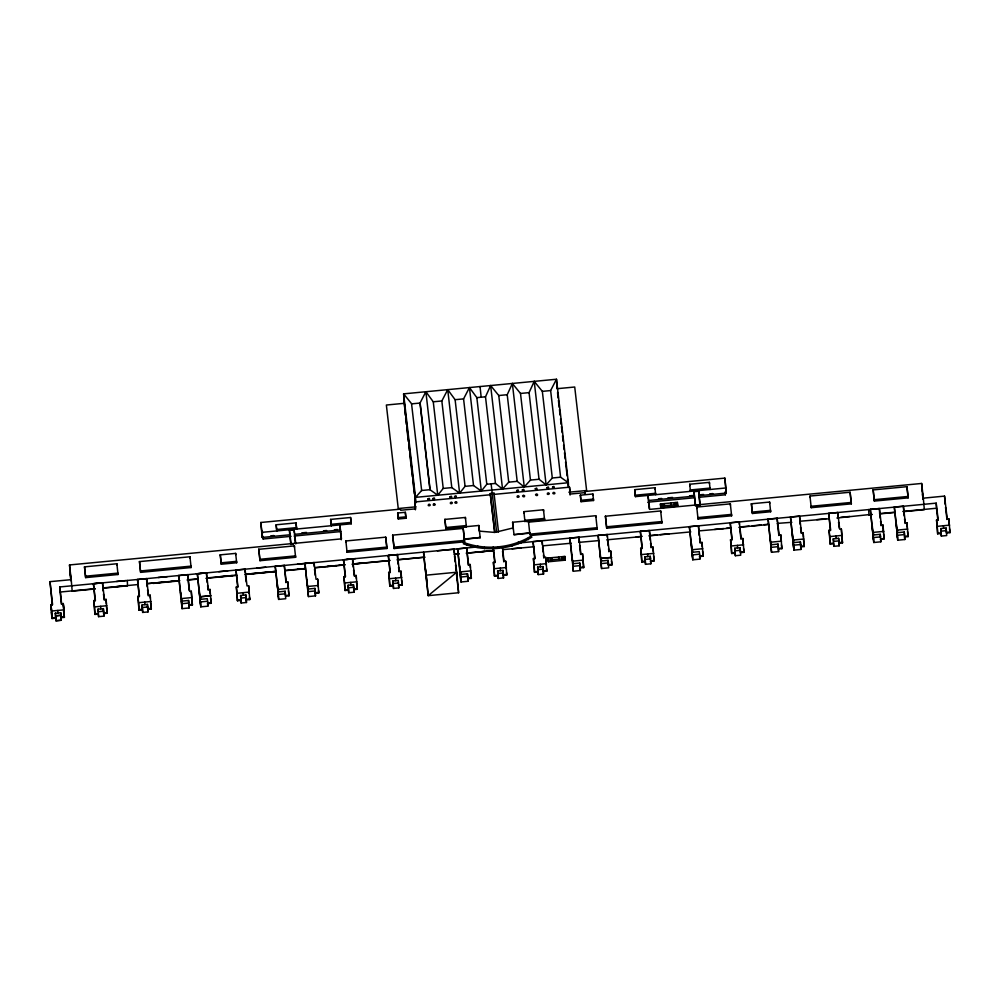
<?xml version="1.0" encoding="UTF-8"?>
<svg xmlns="http://www.w3.org/2000/svg" width="1000" height="1000" viewBox="0 0 1000 1000"><rect width="100%" height="100%" fill="white"/><g stroke="black" fill="none" stroke-linecap="round" stroke-linejoin="round"><path stroke-width="1.5" d="M585.013 494.05L585.1 491.475L724.862 478.113L726.263 493.062L698.9 495.688L700.025 505.462M531.062 535.45L597.225 529.125L597.163 527.712L529.862 534.15L528.4 520.737L512.612 522.25L514.012 534.688L529.812 533.175L531.625 537.275C511.688 549.725 485.363 552.087 463.4 543.8L464.438 539.425L480.2 537.475L464.412 538.987L464.513 540.9M495.462 483.438L485.5 396.8L490.637 385.538L498.775 395.525L508.725 482.163L502.537 489.038L495.462 483.438L486.788 484.263L481.337 491.062L473.525 485.538L465.062 486.337L459.613 493.137L451.8 487.612L443.225 488.425L437.762 495.225L429.95 489.7L420 403.062L425.875 391.725L433.263 401.788L443.225 488.425M517.188 481.35L507.225 394.712L512.362 383.462L520.5 393.45L530.45 480.087L524.263 486.962L517.188 481.35L508.725 482.163M539.038 479.263L529.075 392.625L534.212 381.362L542.337 391.362L552.3 478L546.112 484.862L539.038 479.263L530.45 480.087M568.6 487.262L568.362 482.738L560.6 477.2L550.638 390.562L556.475 379.237L403.612 393.862L405.312 415.163M451.8 487.612L441.838 400.975L447.725 389.637L455.112 399.7L465.062 486.337M473.525 485.538L463.575 398.888L469.45 387.562L476.838 397.625L486.788 484.263M450.487 502.413C449.288 505.012 454.363 503.175 451.488 502.075M547.45 493.137C546.25 495.737 551.337 493.9 548.45 492.812M437.425 550.788L454.012 549.175L456.725 572.225L428.188 595.662L425.55 568.837M428.587 504.363C426.662 506.887 432.4 505.575 429.387 504.2M433.575 503.888C431.65 506.413 437.4 505.1 434.375 503.713M517.45 495.863C515.487 498.075 520.938 497.512 518.513 495.763M463.325 542.337C485.288 550.625 511.613 548.263 531.55 535.812M455.55 501.688C452.987 503.338 458.375 504.125 456.613 501.825M553.5 492.325C550.938 493.975 556.325 494.75 554.55 492.45M513.237 527.9L494.762 532.425L479.438 531.138M523.55 495.163C520.575 496.138 525.5 498.188 524.525 495.513M536.512 493.913C533.55 494.9 538.462 496.938 537.487 494.275M70.838 580.737L69.513 564.95L341.475 538.862L339.875 524.888L341.262 539.775M648.263 499.237L648.062 495.412L649.675 509.387L921.65 483.462L923.325 498.162L944.538 496.1L947.225 518.975L948.863 518.812L950 532.65L946.388 533M93.438 583.7L102.5 582.812L104.475 599.538L106.1 599.375L107.238 613.212L103.637 613.562L103.938 616.125L98.6 616.65L98.3 614.087L94.925 614.412L93.787 600.588L95.412 600.425L93.438 583.7L95.138 600.962M139.225 596.75L137.513 579.487L146.575 578.6L148.55 595.325L150.175 595.163L151.312 609L147.713 609.35L148.012 611.912L142.675 612.425L142.113 604.938L147.45 604.412L148.012 611.912M180.837 597.362L178.6 575.538L187.65 574.625L189.625 591.375L191.262 591.213L192.4 605.05L188.787 605.4L189.1 607.962L182.013 608.65L180.575 592.263M199.6 595.562L197.362 573.75L206.412 572.837L208.388 589.587L210.025 589.425L211.163 603.25L207.55 603.6L207.85 606.163L200.775 606.862L199.325 590.462M475.112 547.163L478.137 546.875L59.75 586.95L61.375 604.225M237.688 587.325L235.987 570.062L245.05 569.188L247.013 585.913L248.65 585.75L249.788 599.575L246.175 599.925L246.475 602.487L241.137 603.013L240.575 595.525L245.925 595L246.475 602.487M277.462 588.112L275.225 566.3L284.288 565.388L286.262 582.137L287.887 581.975L289.025 595.812L285.425 596.163M307.25 585.275L305.012 563.45L314.062 562.562L316.038 579.288L317.663 579.125L318.812 592.962L315.2 593.312L315.5 595.875L308.425 596.562L306.975 580.175M345.238 577.05L343.525 559.788L352.587 558.9L354.562 575.625L356.188 575.462L357.325 589.288L353.725 589.65L354.025 592.212L348.688 592.725L348.125 585.237L353.462 584.712L354.025 592.212M390.025 572.762L388.325 555.5L397.388 554.612L399.363 571.337L400.988 571.175L402.125 585.013L398.525 585.363L398.825 587.925L393.488 588.45L392.925 580.95L398.263 580.425L398.825 587.925M459.8 570.675L457.562 548.862L466.613 547.95L468.587 564.7L470.213 564.538L471.362 578.375L467.75 578.725L468.05 581.287L460.975 581.975L459.525 565.588M520.825 542.788L517.8 543.088L936.2 503.137L938.175 519.862L936.538 520.013L937.675 533.85L941.05 533.525L941.35 536.075L946.7 535.562L946.137 528.062L940.8 528.587L941.35 536.075M534.763 558.9L533.062 541.638L542.112 540.75L544.087 557.475L545.712 557.312L546.862 571.15L543.25 571.5L543.55 574.062L538.212 574.587L537.65 567.087L542.987 566.575L543.55 574.062M572.112 559.938L569.875 538.112L578.938 537.238L580.913 553.95L582.537 553.8L583.675 567.625L580.075 567.975L580.375 570.538L573.288 571.237L571.85 554.837M600.388 557.238L598.15 535.413L607.212 534.525L609.175 551.25L610.812 551.087L611.95 564.925L608.337 565.275L608.088 560.35L601 561.038L601.3 563.6L608.387 562.9L608.088 560.35M642.05 548.638L640.35 531.375L649.412 530.487L651.375 547.212L653.012 547.062L654.15 560.887L650.537 561.237L650.837 563.8L645.5 564.325L644.938 556.825L650.288 556.312L650.837 563.8M691.6 548.513L689.35 526.688L698.413 525.8L700.387 542.525L702.013 542.375L703.15 556.2L699.55 556.55L699.85 559.113L692.763 559.812L691.325 543.413M731.912 540.05L730.2 522.788L739.262 521.9L741.237 538.625L742.862 538.462L744 552.3L740.4 552.65M770.075 535.887L771.525 552.275L778.6 551.587L778.3 549.025L781.912 548.675L780.763 534.812L779.137 534.975L777.163 518.25L768.1 519.138L771.213 549.712M792.725 538.837L790.487 517.025L799.538 516.138L801.513 532.863L803.15 532.7L804.287 546.525L800.675 546.888L800.975 549.438L793.9 550.138L792.463 533.737M828.688 513.387L837.75 512.5L839.725 529.225L841.35 529.062L842.487 542.888L838.888 543.25L839.188 545.812L833.85 546.325L833.55 543.763L830.175 544.1L829.038 530.262L830.662 530.112L828.688 513.387L830.387 530.65M872.588 531.2L870.35 509.387L879.4 508.5L881.375 525.225L883.012 525.062L884.15 538.888L880.537 539.237L880.837 541.8L873.763 542.5L872.312 526.1M896.562 528.913L894.312 507.088L903.375 506.2L905.35 522.925L906.975 522.762L908.112 536.6L904.513 536.95L904.812 539.513L897.725 540.2L896.287 523.812M60.012 592.05L95.225 588.675M102.9 587.938L127.487 585.55M72.062 591.175L95.113 588.95M102.788 588.212L127.375 585.837M153.1 583.425L179.525 580.887M187.288 580.138L198.175 579.087M205.938 578.337L237.025 575.337M244.788 574.587L275.875 571.587M285.2 570.688L305.4 568.737M314.725 567.837L344.25 564.987M352.013 564.237L389.312 560.65M397.088 559.9L425.05 557.2M454.588 554.35L459.237 553.9M467.013 553.15L493.438 550.6M512.038 548.775L521.087 547.888M636.175 536.9L642.212 536.312M649.862 535.612L657.412 534.875M660.15 534.612L669.212 533.725M714.625 529.412L723.688 528.538M726.425 528.275L730.95 527.825M740.05 526.962L749.112 526.087M752.225 525.825L761.275 524.938M764.025 524.675L768.55 524.237M816.787 519.625L825.85 518.737M840.763 517.337L849.812 516.45M902.8 511.45L936.462 508.237L936.2 503.137M142.375 609.875L139 610.2L137.863 596.362L139.488 596.213L137.513 579.487M240.837 600.45L237.463 600.788L236.325 586.95L237.963 586.788L235.987 570.062M348.387 590.163L345.012 590.5L343.875 576.663L345.5 576.5L343.525 559.788M393.188 585.887L389.812 586.213L388.675 572.375L390.3 572.225L388.325 555.5M468.587 564.675L470.213 564.513L470.375 567.537M497.887 575.875L498.2 578.438L503.537 577.913L502.975 570.425L497.638 570.95L497.887 575.875L494.525 576.213L493.375 562.375L495.012 562.212L493.212 547.013M503.537 577.913L503.237 575.35L506.838 575L505.7 561.175L504.075 561.337L502.45 547.65M537.913 572.025L534.538 572.35L533.4 558.525L535.025 558.362L533.062 541.638M645.2 561.763L641.825 562.087L640.688 548.263L642.325 548.1L640.35 531.375M735.062 553.162L735.362 555.725L740.7 555.212L740.138 547.712L734.8 548.237L735.062 553.162L731.688 553.5L730.55 539.663L732.175 539.513L730.2 522.788M94.925 614.412L94.525 606.912L106.85 605.712M139 610.2L138.6 602.7L150.925 601.487M182.013 608.65L181.312 598.587L192.013 597.55M237.463 600.788L237.075 593.275L249.387 592.075M278.337 596.85L277.95 589.35L288.637 588.3M307.725 586.475L318.412 585.45M345.012 590.5L344.613 582.987L356.938 581.788M389.812 586.213L389.412 578.713L401.737 577.5M460.662 579.412L460.275 571.912L470.962 570.862M494.525 576.213L494.125 568.7L506.45 567.5M534.538 572.35L534.15 564.85L546.462 563.65M572.987 568.675L572.6 561.163L583.288 560.125M641.825 562.087L641.438 554.587L653.75 553.387M692.463 557.25L692.075 549.738L702.763 548.7M731.688 553.5L731.287 545.988L743.612 544.788M770.825 542.188L781.513 541.163M793.2 540.05L803.888 539.025M830.175 544.1L829.775 536.587L842.1 535.388M873.062 532.413L883.75 531.388M897.425 537.638L897.038 530.138L907.725 529.1M937.675 533.85L937.288 526.35L949.613 525.138M98.6 616.65L98.038 609.15L103.375 608.638L103.938 616.125M188.538 600.462L181.45 601.163L181.75 603.725L188.837 603.025L188.538 600.462L189.1 607.962M285.163 591.225L278.075 591.925L278.637 599.412L285.725 598.725L285.163 591.225L285.312 594.1M308.163 591.638L315.238 590.938L314.938 588.375L307.863 589.075L308.425 596.562M468.05 581.287L467.488 573.787L460.412 574.487L460.975 581.975M573.038 566.3L580.112 565.612L579.812 563.05L572.725 563.737L573.288 571.237M771.263 547.337L778.337 546.65L778.037 544.087L770.962 544.788L771.525 552.275M800.975 549.438L800.425 541.95L793.337 542.638L793.9 550.138M833.85 546.325L833.288 538.837L838.625 538.312L839.188 545.812M880.837 541.8L880.275 534.312L873.2 535L873.763 542.5M897.475 535.275L904.55 534.575L904.25 532.025L897.175 532.712L897.725 540.2M103.675 611.188L98.338 611.712L98.038 609.15M142.675 612.425L142.413 607.5L147.75 606.975M200.512 601.925L207.6 601.237L207.288 598.675L200.212 599.362L200.775 606.862M241.137 603.013L240.888 598.088L246.225 597.562M278.387 594.475L285.462 593.787M348.688 592.725L348.425 587.8L353.762 587.275M393.488 588.45L393.225 583.513L398.562 582.987M460.712 577.038L467.788 576.35M498.2 578.438L497.938 573.513L503.275 572.987M538.212 574.587L537.95 569.65L543.3 569.125M645.5 564.325L645.25 559.388L650.588 558.875M692.513 554.875L699.587 554.188L699.287 551.625L692.212 552.312L692.763 559.812M735.362 555.725L735.1 550.8L740.438 550.275M793.637 545.2L800.725 544.513M838.925 540.875L833.587 541.4L833.288 538.837M873.5 537.562L880.588 536.875M94.887 613.787L98.263 613.462M103.6 612.938L107.212 612.587M138.963 609.575L142.338 609.25M147.675 608.725L151.287 608.375M188.762 604.775L192.362 604.425M946.438 530.625L941.1 531.15L940.8 528.587M211.125 602.638L207.55 603.6M237.438 600.163L240.812 599.837M246.15 599.312L249.75 598.962M285.387 595.538L289 595.188M315.163 592.688L318.775 592.337M344.975 589.875L348.35 589.55M353.688 589.025L357.3 588.675M389.775 585.588L393.15 585.262M402.1 584.388L398.525 585.363M467.713 578.1L471.325 577.75M494.487 575.588L497.863 575.262M503.2 574.738L506.812 574.388M534.5 571.737L537.875 571.4M543.212 570.875L546.825 570.525M580.037 567.362L583.638 567.013M608.312 564.65L611.912 564.3M641.8 561.475L645.175 561.138M654.112 560.262L650.537 561.237M703.125 555.575L699.55 556.55M731.65 552.875L735.025 552.55M743.975 551.675L740.362 552.025L740.138 547.712M778.263 548.4L781.875 548.05M800.65 546.263L804.25 545.913M830.138 543.475L833.512 543.15M838.85 542.625L842.463 542.275M884.112 538.275L880.537 539.237M904.475 536.325L908.088 535.975M937.65 533.225L941.025 532.9M949.963 532.025L946.363 532.375L946.137 528.062M600.125 552.137L601.562 568.525L608.65 567.837L608.387 562.9M404.113 403.325L386.362 405.025L398.25 508.525L416.012 506.825M433.263 401.788L441.838 400.975M455.112 399.7L463.575 398.888M476.838 397.625L485.5 396.8M498.775 395.525L507.225 394.712M520.5 393.45L529.075 392.625M542.337 391.362L550.638 390.562M421.512 490.5L430.1 489.688L420.138 403.05L411.562 403.862L421.65 490.487L415.513 497.362L415.75 501.887M552.3 478L560.6 477.2M494.65 532.125L490.225 493.55L494 493.188L498.537 532.062M415.412 509.812L414.825 501.975L490.65 494.725M493.7 494.425L569.525 487.175L570.312 494.038L585.237 492.612L585.1 491.475M568.862 492.212L586.613 490.513L574.725 387.013L556.962 388.713L556.475 379.237L568.362 482.738L415.513 497.362L403.612 393.862L411.7 403.85M295.775 543.888L294.163 529.913L289.488 530.363L289.725 534.812L262.213 537.45L260.812 522.487L400.562 509.125L400.7 510.262L415.613 508.837L414.825 501.975M635.413 496.625L634.7 489.663L654.95 487.725L655.662 494.688L655.588 493.288L635.337 495.225L635.413 496.625L725.987 487.962M689.712 484.237L709.388 482.35L710.125 489.487L710.05 488.075L690.362 489.963L690.438 491.362L689.712 484.237L689.788 485.65M580.375 495.188L592.875 493.988L593.538 500.5L581.038 501.688L580.375 495.188L581.038 501.688M330.625 519.4L331.262 525.712L330.625 519.4L350.588 517.5L351.225 523.812L261.938 532.35L262.213 537.45M276.15 524.788L276.775 530.925L276.15 524.788L296.025 522.888L296.637 529.025L296.025 522.888M397.688 513.013L405.325 512.288L405.85 516.85L405.925 518.25L398.288 518.987L397.688 513.013L398.288 518.987M398.212 517.575L405.85 516.85M580.962 500.288L593.462 499.087L593.538 500.5M276.7 529.525L296.562 527.625M331.188 524.312L351.15 522.4M695.35 505.913L693.988 491.675L698.662 491.238L700.263 505.213L696.762 505.538M270.8 535.85L273.9 535.55M301.812 532.875L306.475 532.438M323.537 530.8L326.637 530.513M334.387 529.763L337.488 529.475M523.962 513.05L523.888 511.65L543.5 509.775L544.562 519.825L526.462 521.562M658.55 498.762L661.65 498.462M667.862 497.875L672.513 497.425M689.575 495.8L692.675 495.5M700.438 494.762L703.538 494.462M709.737 493.862L712.837 493.575M444.913 519.4L465.4 517.45L466.4 526.975L445.925 528.938L444.913 519.4L445.925 528.938M294.4 534.362L340.138 529.987M648.325 500.513L694.225 496.125M262.85 536.225L263.163 539L291.087 536.325M294.188 536.025L340.725 531.575M647.825 502.212L694.35 497.762M699.013 497.312L725.375 494.787L725.25 492.388M660.475 503.975L677.362 502.362L677.688 506.1L660.8 507.713L660.475 503.975L660.8 507.713M660.725 506.138L677.613 504.525L677.688 506.1M445.85 527.525L466.325 525.562L466.4 526.975M464.95 541.775L394.1 548.55L394.025 547.137L464.487 540.4L463.025 526.987L478.825 525.475L480.225 537.925M293.438 544.113L291.1 544.338L289.488 530.363M394.1 548.55L392.638 535.138L463.1 528.4M597.225 529.125L595.775 515.712L528.475 522.15L528.4 520.737M873.15 489.913L906.938 486.675L908.062 496.45L908.138 497.863L874.35 501.087L873.15 489.913L874.35 501.087M809.975 496.062L850.1 492.225L851.35 503.85L811.225 507.688L809.975 496.062L810.05 497.475M696.75 507.075L730.337 503.862L731.612 515.788L698.037 519L696.75 507.075L696.825 508.488M258.775 549.3L294.387 545.887L295.613 557.288L260 560.7L258.775 549.3L260 560.7M345.863 540.975L385.725 537.163L386.938 548.488L347.075 552.3L345.863 540.975L345.938 542.388M605.425 516.225L660.675 510.95L661.963 522.925L606.712 528.212L605.425 516.225L606.712 528.212M84.513 566.862L116.875 563.763L118.025 574.513L85.65 577.612L84.513 566.862L85.65 577.612M139.475 561.6L189.963 556.775L191.112 567.537L140.625 572.362L139.475 561.6L140.625 572.362M751.4 503.787L769.613 502.05L770.638 511.75L752.425 513.488L751.4 503.787L752.425 513.488M220.275 554.85L235.662 553.387L236.663 562.75L221.262 564.225L220.275 554.85L221.262 564.225M874.275 499.688L908.062 496.45M851.275 502.438L811.15 506.275L811.225 507.688M221.188 562.825L236.588 561.35L236.663 562.75M386.875 547.087L347 550.9L347.075 552.3M752.35 512.075L770.562 510.337L770.638 511.75M259.925 559.288L295.538 555.887L295.613 557.288M85.575 576.2L117.95 573.1L118.025 574.513M140.55 570.962L191.038 566.125L191.112 567.537M606.638 526.8L661.888 521.525L661.963 522.925M868.875 514.925L871.938 514.637M879.625 513.9L894.987 512.45M904.212 511.575L924.188 509.688M137.925 584.55L127.537 585.55L127.275 580.45M147.2 586.737L146.838 583.7L179.688 580.562L170.625 581.413M187.35 579.825L198.062 578.8M207.213 577.925L235.2 575.25M245.812 574.237L275.887 571.362M285.163 570.475L305.275 568.55L297.787 569.25M314.613 567.65L345.175 564.738L339.062 565.312M390.188 560.425L352.8 564L353.212 567.038M398.188 564.275L397.65 559.712L423.85 557.212L423.575 552.112L428.188 595.662L458.612 592.75L456.725 572.225L426.3 575.163L426.688 582.663M466.188 553.162L493.638 550.538M502.837 549.65L533.837 546.763M542.525 545.862L571.15 543.225M579.075 542.362L599.125 540.575M606.9 539.837L641.087 536.6M648.863 535.862L690.825 531.875M698.913 530.9L731.237 528.05M739.013 527.312L768.538 524.513M777.325 523.4L791.862 522.3M799.938 521.237L829.163 518.763M836.925 518.025L868.938 514.637L868.662 509.538M547.987 558.038L564.875 556.425L565.212 560.163L548.325 561.775L547.987 558.038L548.325 561.775M548.237 560.188L565.125 558.575L565.212 560.163M52.312 605.062L50 581.65L71.213 579.663L72.175 590.913M388.725 555.425L397.788 554.575M297.525 564.15L306.588 563.3M346.525 559.462L355.588 558.612M196.388 573.812L205.45 572.975M218.775 571.675L227.838 570.825M256.675 568.05L265.738 567.2M92.562 583.75L101.625 582.9M116.538 581.45L125.6 580.612M158.188 577.487L167.25 576.638M868.988 514.637L872.062 514.35M880.212 518.15L879.675 513.6L895.113 512.175M475.375 552.263L484.438 551.413M327.262 566.425L336.325 565.575M360.3 563.288L352.75 563.987L352.587 558.9M219.037 576.775L232.45 575.513M247.362 574.062L256.425 573.225M256.637 573.175L270.05 571.912M272.787 571.65L275.812 571.375M116.8 586.55L125.862 585.7M146.65 583.7L155.712 582.85M158.463 582.587L167.525 581.737M55.388 613.25L60.725 612.75L61.013 615.312L61.275 620.25L55.925 620.763L55.388 613.25L55.925 620.763L61.275 620.25L60.725 612.75M52 617.9L55.613 617.562M60.95 617.062L64.325 616.75M55.637 618.188L52.038 618.525L50.925 604.688L52.562 604.538L50 581.65M60.987 617.688L64.362 617.375L63.25 603.538L61.625 603.688L59.75 586.95M530.462 535.525L531.625 537.275M921.65 483.462L922.212 490.863M491.125 483.85L496.65 532.25M949.55 528.85L950 532.65M945.163 504.25L944.538 496.1M945.525 507.3L946.963 519.5M936.462 508.237L937.9 520.4M936.538 520.013L937.288 526.35M907.525 531.538L908.112 536.6M904.175 515.862L903.375 506.2M904.538 518.9L905.075 523.462M894.312 507.088L897.038 530.138M883.55 533.825L884.15 538.888M880.562 521.2L881.1 525.763M870.337 509.363L873.462 539.938M842.487 542.888L841.35 529.062M838.55 522.163L839.275 528.237M829.038 530.262L829.775 536.587M803.538 540.2L804.287 546.525M800.175 524.275L799.538 516.138M800.525 527.312L801.25 533.4M790.487 517L793.6 547.575M781.462 544.875L781.912 548.675M777.438 523.375L778.863 535.538M770.35 540.975L768.112 519.163M743.562 548.5L744 552.3M739.525 527L740.962 539.163M734.8 548.237L735.1 550.8M730.55 539.663L731.287 545.988M702.562 551.138L703.15 556.2M699.212 535.462L698.413 525.8M699.575 538.5L700.113 543.062M689.35 526.675L692.075 549.738M653.55 555.825L654.15 560.887M650.212 540.15L649.475 531.763M650.575 543.188L651.112 547.75M644.938 556.825L645.25 559.388M640.688 548.263L641.438 554.587M611.5 561.125L611.95 564.925M607.475 539.625L608.188 545.712M608.55 548.75L608.913 551.788M598.15 535.388L601.562 568.525M583.675 567.625L582.537 553.8M579.562 545.375L580.638 554.487M569.875 538.1L572.6 561.163M546.562 568.612L546.862 571.15M542.562 547.375L543.1 551.938M543.462 554.975L543.812 558.013M537.65 567.087L537.95 569.65M533.4 558.525L534.15 564.85M506.538 572.475L506.838 575M502.537 551.225L503.8 561.875M497.638 570.95L497.938 573.513M494.738 562.75L493.175 548.038M493.375 562.375L494.125 568.7M470.613 572.038L471.362 578.375M468.312 565.237L466.613 547.975M457.55 548.837L460.275 571.912M454.462 555.8L455.175 561.875M455.538 564.925L456.25 571L455.988 565.9M456.525 574.675L458.612 592.75M423.85 557.212L425.812 573.925M401.525 579.95L402.125 585.013M398.55 567.312L399.087 571.875M392.925 580.95L393.225 583.513M388.675 572.375L389.412 578.713M356.587 582.962L357.325 589.288M353.575 570.075L354.288 576.163M348.125 585.237L348.425 587.8M343.875 576.663L344.613 582.987M318.512 590.425L318.812 592.962M314.513 569.188L315.225 575.262M305 563.425L308.113 594M288.425 590.75L289.025 595.812M285.988 582.675L284.288 565.413M275.225 566.275L277.95 589.35M278.637 599.412L277.2 583.025M249.488 597.05L249.788 599.575M245.487 575.8L246.213 581.888M240.575 595.525L240.888 598.088M236.325 586.95L237.075 593.275M210.562 598.188L211.163 603.25M207.225 582.513L206.412 572.863M207.575 585.562L208.113 590.125M197.35 573.725L200.475 604.3M192.4 605.05L191.262 591.213M189.175 590.388L187.662 574.65M178.6 575.513L181.312 598.587M150.575 602.663L151.312 609M147.562 589.775L148.275 595.862M142.113 604.938L142.413 607.5M137.863 596.362L138.6 602.7M106.5 606.888L107.238 613.212M103.125 590.95L102.5 582.812M103.488 594L104.2 600.075M93.787 600.588L94.525 606.912M63.612 611.038L64.362 617.375L63.25 603.538L63.963 609.862L51.638 611.025L52.038 618.525L51.325 612.188M923.325 498.162L924.312 509.425M490.225 493.55L494.762 532.425M921.912 488.562L923.088 498.85M908.138 497.863L906.938 486.675M851.35 503.85L850.1 492.225M726.263 493.062L724.862 478.113M725.05 492.013L725.375 494.787M693.988 491.675L695.6 505.65M675.788 502.512L676.038 504.675M674.225 502.663L674.475 504.825M671.087 502.962L671.325 505.125M664.275 503.612L664.525 505.775M662.95 503.738L663.2 505.9M648.487 501.912L649.3 508.9M634.7 489.663L635.337 495.225M570.112 495.025L569.525 487.175M557.55 392.5L558.025 397.975M558.438 400.225L559.1 407.25M559.5 409.487L559.987 414.963M560.562 418.762L561.05 424.237M561.45 426.475L562.163 432.663M562.525 435.75L563 441.225M563.587 445.012L564.125 449.65M564.475 452.738L565.188 458.925M565.538 462.013L567.137 475.913M567.487 479L568.15 486.025M563.312 556.575L563.562 558.725M561.737 556.725L561.987 558.875M558.6 557.025L558.85 559.175M534.212 381.362L546.112 484.862M551.788 557.675L552.038 559.825M550.462 557.8L550.712 559.963M512.362 383.462L524.263 486.962M523.888 511.65L524.963 521.7L524.888 520.3L544.487 518.425L544.562 519.825M513.212 528.975L512.612 522.25M490.637 385.538L502.537 489.038M469.45 387.562L481.337 491.062M479.263 530.913L478.825 525.475M447.725 389.637L459.613 493.137M463.025 526.987L464.412 538.987M425.875 391.725L437.762 495.225M403.988 400.938L415.7 502.887M405.662 418.25L406.375 424.425M406.737 427.512L408.338 441.413M408.688 444.513L409.4 450.688M409.75 453.775L412.413 476.95M412.775 480.037L414.363 493.938M414.725 497.025L415.438 503.212M405.925 518.25L405.325 512.288M392.638 535.138L394.025 547.137M386.938 548.488L385.725 537.163M351.225 523.812L350.588 517.5M294.562 535.763L295.363 542.75M289.725 534.812L290.85 544.6M262.213 530.675L262.525 533.45M260.812 522.487L261.938 532.35M69.513 564.95L71.213 579.663M69.787 570.05L70.975 580.35M922.55 493.85L923.05 498.325M922.513 494.762L923.012 499.237M480.037 386.55L481.175 397.212M477.775 546L477.875 547.475M948.863 518.812L949.175 524.812M943.45 525.737L943.587 528.312M906.975 522.762L907.212 527.275M904.25 532.025L904.812 539.513M897.45 530.1L897.588 532.675M883.012 525.062L883.4 532.562M879.475 509.775L879.675 513.6M880.275 534.312L880.425 537.188M873.475 532.388L873.612 534.963M837.75 512.5L838.012 517.6M838.625 538.312L838.888 543.25M835.938 535.988L836.075 538.562M803.15 532.7L803.388 537.2M800.425 541.95L800.675 546.888M793.612 540.025L793.75 542.6M780.763 534.837L781.087 540.837M777.163 518.275L777.362 522.1M778.037 544.087L778.6 551.587M769.613 502.05L769.688 503.462M771.237 542.175L771.375 544.738M742.862 538.462L743.175 544.462M739.262 521.9L739.4 524.45M737.45 545.388L737.588 547.962M731.612 515.788L731.538 514.388L697.962 517.6L698.037 519M730.337 503.862L730.4 505.275M709.388 482.35L709.463 483.762M702.013 542.375L702.25 546.875M698.662 491.238L698.9 495.688M699.587 554.188L699.85 559.113M692.487 549.7L692.625 552.275M677.362 502.362L677.45 503.938M660.675 510.95L660.75 512.35M654.95 487.725L655.025 489.137M653.012 547.062L653.25 551.562M650.288 556.312L650.438 559.188M647.6 553.987L647.725 556.562M610.812 551.087L611.125 557.1M607.212 534.525L607.337 537.075M601.275 558.425L601.413 561M595.775 515.712L595.85 517.125M592.875 493.988L592.95 495.4M578.938 537.238L579.2 542.337M579.812 563.05L580.375 570.538M573.013 561.125L573.138 563.7M564.875 556.425L564.963 558M543.5 509.775L543.575 511.175M545.712 557.312L546.112 564.825M542.112 540.75L542.312 544.575M542.987 566.575L543.25 571.5M540.3 564.25L540.438 566.812M529.888 534.65L529.788 532.737L514.012 534.688M528.237 538.15L528.312 539.612M512.025 544.612L512.112 546.075M505.7 561.175L506.087 568.675M502.975 570.425L503.237 575.35M500.288 568.1L500.425 570.675M498.325 546.775L498.4 548.237M494 493.188L494.062 494.375M484.425 547.25L484.5 548.713M467.1 544L467.175 545.462M465.4 517.45L465.475 518.85M467.488 573.787L467.75 578.725M460.688 571.875L460.825 574.438M456.725 572.225L457.125 579.738M454.012 549.175L454.212 553M400.988 571.175L401.3 577.175M397.388 554.612L397.65 559.712M395.575 578.112L395.712 580.675M356.188 575.462L356.35 578.462M353.462 584.712L353.725 589.65M350.775 582.388L350.913 584.963M317.663 579.125L318.062 586.625M314.062 562.562L314.262 566.388M314.938 588.375L315.5 595.875M308.137 586.462L308.275 589.025M294.163 529.913L294.325 532.888M294.387 545.887L294.462 547.3M287.887 581.975L288.2 587.975M278.363 589.312L278.488 591.875M263.038 536.587L263.163 539M248.65 585.75L249.037 593.25M245.05 569.188L245.25 573.013M245.925 595L246.175 599.925M243.238 592.675L243.363 595.25M235.662 553.387L235.738 554.788M210.025 589.425L210.25 593.925M207.6 601.237L207.85 606.163M200.487 596.75L200.625 599.325M189.963 556.775L190.037 558.175M181.737 598.55L181.863 601.125M150.175 595.163L150.338 598.162M146.575 578.6L146.838 583.7M147.45 604.412L147.713 609.35M144.762 602.087L144.9 604.663M116.875 563.763L116.95 565.175M106.1 599.375L106.337 603.888M103.375 608.638L103.637 613.562M100.688 606.312L100.825 608.875M70.013 572.362L70.138 574.775M57.8 610.438L57.938 613.013M518.25 542.125L518.3 543.6M427.837 499.075C429.613 502.413 430.688 496.312 427.837 499.075M432.837 498.6C434.613 501.925 435.688 495.838 432.837 498.6M449.95 496.962C451.712 500.288 452.788 494.2 449.95 496.962M454.562 496.525C456.337 499.85 457.413 493.75 454.562 496.525M516.7 490.575C518.475 493.913 519.55 487.812 516.7 490.575M522.288 490.05C524.05 493.375 525.125 487.275 522.288 490.05M535.25 488.812C537.013 492.137 538.1 486.037 535.25 488.812M546.912 487.688C548.675 491.025 549.763 484.925 546.912 487.688M552.513 487.163C554.275 490.487 555.35 484.387 552.513 487.163M210.763 595.725L200.075 596.775L210.763 595.75M611.55 557.4L600.862 558.438L611.55 557.425M61.013 615.312L55.675 615.825L61.013 615.312M458.612 553.888L454.075 554.312L458.612 553.875M51.638 611.025L50.9 604.688L51.638 611.025"/></g></svg>
